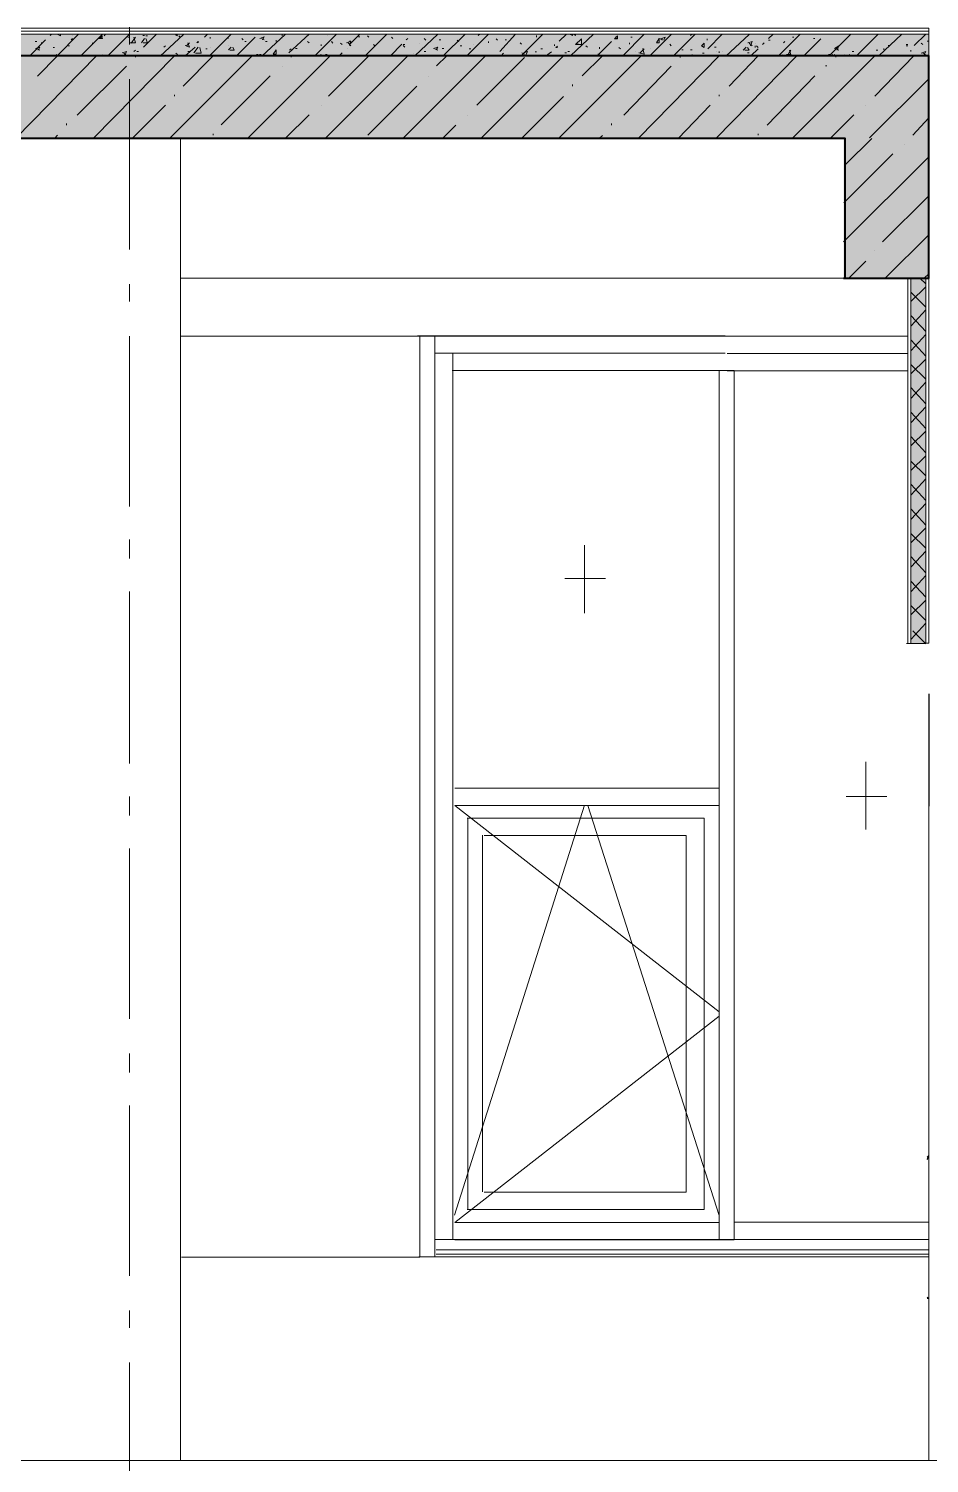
# Model space of a CAD drawing. Header units: millimetres. Extents: x -135211 to 49383, y -8033 to 228499.
# Drawn here: x -12290 to -9650, y 52848 to 57055 of the extents above; entities that cross this region are included whole.
import ezdxf

# ---------------------------------------------------------------- set-up
doc = ezdxf.new("R2010")
doc.units = ezdxf.units.MM
doc.layers.add('PDF _Геометрия', color=7, linetype='Continuous', true_color=0x1d1d1d)
doc.layers.add('PDF _Сплошная заливка', color=7, linetype='Continuous', true_color=0xffffff)

msp = doc.modelspace()

# ---------------------------------------------------------------- hatches: boundary and pattern name
at = {"layer": 'PDF _Сплошная заливка', "transparency": 33554559}
h = msp.add_hatch(color=256, dxfattribs=at)
h.paths.add_polyline_path([(-93497.2, 56734.7), (-93497.2, 56975.8), (-103546.2, 56975.8), (-103546.2, 56734.7)])
h.paths.add_polyline_path([(-9652.8, 56734.7), (-9652.8, 56975.8), (-22999.7, 56975.8), (-22999.7, 56734.7)])
h.paths.add_polyline_path([(-23351, 56734.7), (-23351, 56975.8), (-26352.2, 56975.8), (-26352.2, 56734.7)])
h.paths.add_polyline_path([(-26398.8, 56734.7), (-26398.8, 56975.8), (-44097.3, 56975.8), (-44097.3, 56734.7)])
h.paths.add_polyline_path([(-45350.3, 56734.7), (-45350.3, 56975.8), (-50899.8, 56975.8), (-50899.8, 56734.7)])

# ---------------------------------------------------------------- linework, layer by layer
at = {"layer": 'PDF _Геометрия', "color": 7, "lineweight": 9}
for points in [[(-9651.6, 57056.2), (-9651.6, 56975.8), (-9651.6, 57039.3), (-9651.6, 57047.8), (-9651.6, 57056.2), (-22900.9, 57056.2)], [(-9651.6, 57047.8), (-22900.9, 57047.8)], [(-11994.3, 57008.6), (-11994.3, 57059.4)], [(-9651.6, 57039.3), (-22900.9, 57039.3)], [(-22900.9, 56975.8), (-9651.6, 56975.8), (-9651.6, 56734.5)], [(-11994.3, 56407.5), (-11994.3, 56907.1)], [(-11844.5, 56323.3), (-9897.3, 56323.3), (-9897.3, 56733.9), (-11844.5, 56733.9)], [(-11994.3, 56255.1), (-11994.3, 56305.9)], [(-9717.1, 55252.5), (-9704.3, 55252.5), (-9704.3, 56323.5), (-9717.1, 56323.5)], [(-9713, 56322.9), (-9713, 55251.9)], [(-9702.8, 55252.3), (-9660.4, 55252.3), (-9660.4, 56323.3), (-9702.8, 56323.3)], [(-9651.6, 55252.9), (-9651.6, 56323.9), (-9651.6, 55252.9), (-9664.5, 55252.9)], [(-9651.6, 56323.9), (-9664.5, 56323.9)], [(-11994.3, 55653.9), (-11994.3, 56153.5)], [(-11842.7, 56153.6), (-9713, 56153.6)], [(-11143.2, 53452.6), (-11143.2, 56153.5), (-11841.9, 56153.5)], [(-11099.3, 53453.9), (-11099.3, 53530.1), (-11099.3, 54804.3), (-11099.3, 56078.4), (-11099.3, 56103.8), (-11099.3, 56154.6), (-11150.3, 56154.6)], [(-11144.2, 56153.6), (-9713, 56153.6), (-10241.9, 56153.6)], [(-11099.3, 56154.6), (-11099.3, 56078.4), (-11099.3, 54804.3), (-11099.3, 53504.7)], [(-11073, 56154.4), (-11098.5, 56154.4)], [(-10248.3, 56154.6), (-11073.5, 56154.6)], [(-11073, 56103.7), (-11098.5, 56103.7)], [(-11046.7, 56052.7), (-11046.7, 56103.5), (-11097.7, 56103.5)], [(-11046.7, 56103.5), (-11046.7, 56078.1), (-11046.7, 54804), (-11046.7, 53504.3), (-11097.7, 53504.3)], [(-11073.5, 56103.7), (-10248.3, 56103.7), (-11048.6, 56103.7)], [(-10248.3, 56053), (-11048.6, 56053)], [(-10265.8, 56051.7), (-10265.8, 54802.9), (-10265.8, 53503.2), (-10265.8, 53554), (-11040.4, 53554), (-10265.8, 54159.4)], [(-10268.7, 56052.2), (-10221.9, 56052.2), (-10221.9, 54803.3), (-10221.9, 53503.7), (-10221.9, 53554.5)], [(-9713, 56052), (-10241.9, 56052)], [(-11994.3, 55501.6), (-11994.3, 55556.6)], [(-10660.6, 55540.3), (-10660.6, 55341.4)], [(-10599.2, 55442.6), (-10718.1, 55442.6)], [(-11994.3, 54900.4), (-11994.3, 55404.2)], [(-9651.6, 55087.9), (-9651.6, 54914.3), (-9651.6, 54956.6), (-9651.6, 54939.7)], [(-9835.9, 54905.5), (-9835.9, 54706.5)], [(-9651.6, 54914.3), (-9651.6, 54939.7), (-9651.6, 54791.5), (-9651.6, 54639.2)], [(-11046.7, 54778.6), (-11046.7, 54829.3)], [(-11040.4, 54828.2), (-10265.8, 54828.2), (-10265.8, 54777.5), (-11040.4, 54777.5), (-10265.8, 54172.1)], [(-11994.3, 54748), (-11994.3, 54803.1)], [(-10660.6, 54777.6), (-11041.8, 53575.4)], [(-10265.8, 53575.2), (-10651.2, 54777.5)], [(-9774.5, 54803.5), (-9893.3, 54803.5)], [(-9651.6, 54791.5), (-9651.6, 54804.3)], [(-9651.6, 52857), (-9651.6, 52988.2), (-9651.6, 52857), (-9651.6, 52895.1), (-9651.6, 53043.2), (-9651.6, 53195.7), (-9651.6, 53343.8), (-9651.6, 53492), (-9651.6, 53644.3), (-9651.6, 53792.5), (-9651.6, 53944.9), (-9651.6, 54093.1), (-9651.6, 54245.4), (-9651.6, 54393.6), (-9651.6, 54546), (-9651.6, 54685.7), (-9651.6, 54694.2), (-9651.6, 54774.6)], [(-11994.3, 54151.1), (-11994.3, 54650.7)], [(-9651.6, 54491), (-9651.6, 54639.2), (-9651.6, 54656.1)], [(-9651.6, 54338.6), (-9651.6, 54491), (-9651.6, 54503.7)], [(-9651.6, 54190.4), (-9651.6, 54338.6), (-9651.6, 54355.5)], [(-9651.6, 54038.1), (-9651.6, 54190.4), (-9651.6, 54203.1)], [(-11994.3, 53994.5), (-11994.3, 54049.5)], [(-9651.6, 53889.9), (-9651.6, 54038.1), (-9651.6, 54055)], [(-11994.3, 53397.6), (-11994.3, 53897.1)], [(-9651.6, 53741.7), (-9651.6, 53889.9), (-9651.6, 53906.8)], [(-9656.2, 53737.5), (-9651.6, 53750.2), (-9656.2, 53746), (-9651.6, 53750.2), (-9651.6, 53746), (-9656.2, 53741.7), (-9651.6, 53746), (-9651.6, 53750.2)], [(-9651.6, 53589.3), (-9651.6, 53741.7), (-9651.6, 53754.4)], [(-9651.6, 53736.7), (-9651.6, 53736.7)], [(-9651.6, 53736.7), (-9651.6, 53736.7)], [(-9651.6, 53732.5), (-9651.6, 53736.7), (-9651.6, 53732.5), (-9651.6, 53715.6), (-9651.6, 53690.2), (-9651.6, 53686), (-9651.6, 53393.8), (-9651.6, 53368.4), (-9651.6, 53347.3), (-9651.6, 53338.8), (-9651.6, 53334.5)], [(-9651.6, 53736.7), (-9651.6, 53736.7)], [(-9651.6, 53736.7), (-9651.6, 53736.7)], [(-9651.6, 53441.2), (-9651.6, 53589.3), (-9651.6, 53606.3)], [(-11059.4, 53504.3), (-11046.7, 53504.3), (-11046.7, 53555.1)], [(-9651.6, 53554.7), (-10223.2, 53554.7)], [(-11090.6, 53504.6), (-11098.8, 53504.6)], [(-9651.6, 53503.9), (-11094.9, 53503.9)], [(-10265.8, 53504.7), (-10274.1, 53504.7)], [(-10268.7, 53503.7), (-10221.9, 53503.7), (-10230.2, 53503.7)], [(-11145.7, 53453.1), (-9651.6, 53453.1), (-10629.5, 53453.1)], [(-9651.6, 53288.8), (-9651.6, 53441.2), (-9651.6, 53453.9)], [(-9651.6, 53343), (-9651.6, 53347.3)], [(-9656.2, 53335.4), (-9651.6, 53331.1), (-9656.2, 53331.1)], [(-9651.6, 53330.4), (-9651.6, 53334.5), (-9651.6, 53338.8), (-9651.6, 53343), (-9651.6, 53338.8)], [(-9651.6, 53338.8), (-9651.6, 53338.8)], [(-9651.6, 53331.1), (-9651.6, 53331.1)], [(-9651.6, 53140.6), (-9651.6, 53288.8), (-9651.6, 53305.7)], [(-11994.3, 53245.2), (-11994.3, 53296)], [(-11994.3, 52644.1), (-11994.3, 53143.6)], [(-9651.6, 53153.3), (-9651.6, 53140.6), (-9651.6, 52988.2), (-9651.6, 53005.2)], [(-22897, 52775.7), (-96.7, 52775.7), (-96.7, 52839.2), (-96.7, 52847.7), (-96.7, 52856.1), (-22897, 52856.1)]]:
    msp.add_lwpolyline(points, dxfattribs=at)
at = {"layer": 'PDF _Геометрия', "lineweight": 9}
for points in [[(-12286.7, 56975.5), (-12240, 57022)], [(-12270.7, 57017.9), (-12266.3, 57017.9)], [(-12253.2, 57013.6), (-12248.7, 57013.6)], [(-12226.9, 57034.6), (-12222.4, 57038.8)], [(-12206.6, 56975), (-12143.4, 57038.5)], [(-12204.9, 57038.1), (-12204.9, 57038.1)], [(-12204.3, 57038.1), (-12196.1, 57033.8), (-12196.1, 57038.1)], [(-12165.4, 57022.3), (-12161, 57026.5)], [(-12161, 57034.3), (-12161, 57034.3)], [(-12136.4, 56975.9), (-12073.3, 57039.4)], [(-12104, 57012.8), (-12099.6, 57012.8)], [(-12085.9, 57026.7), (-12073.3, 57026.7), (-12077.7, 57035.2)], [(-12081.4, 57026), (-12073.3, 57034.5)], [(-12068.9, 57034.5), (-12064.5, 57038.7)], [(-12057.5, 56975.5), (-11994.3, 57038.9)], [(-12038.2, 57038.5), (-12038.2, 57038.5)], [(-11998.7, 57030.5), (-11994.3, 57030.5)], [(-11993.8, 57013.5), (-11976.7, 57013.5), (-11981.2, 57030.3)], [(-11989.4, 57012.8), (-11976.7, 57029.7)], [(-11958.6, 57013.9), (-11950.4, 57026.7)], [(-11954.9, 57035.1), (-11950.4, 57035.1)], [(-11954.3, 57013.2), (-11941.6, 57013.2), (-11946.1, 57026)], [(-11953.3, 57000.4), (-11915.3, 57038.5)], [(-11946.1, 57034.4), (-11941.6, 57034.4)], [(-11904.1, 56974.6), (-11836.4, 57038.1)], [(-11893.5, 57000.9), (-11889, 57005.2)], [(-11858.4, 57034.6), (-11853.9, 57038.8)], [(-11858.4, 57038.2), (-11853.9, 57033.9)], [(-11849.6, 57033.9), (-11845.1, 57029.6)], [(-11831.5, 57005.4), (-11818.8, 57001.2), (-11823.3, 57013.9)], [(-11827, 57004.7), (-11818.8, 57013.2)], [(-11797, 57013.1), (-11792.5, 57017.3)], [(-11792.5, 57013.8), (-11792.5, 57018)], [(-11774.4, 57029.9), (-11766.2, 57038.3)], [(-11759.3, 56975.8), (-11696, 57039.3)], [(-11757.4, 57030.5), (-11757.4, 57026.2)], [(-11704.7, 57026), (-11704.7, 57030.2)], [(-11704.7, 57004.8), (-11704.7, 57004.8)], [(-11681, 56975.4), (-11625.8, 57030.5)], [(-11665.3, 57026.4), (-11660.9, 57022.2)], [(-11656.6, 57017.9), (-11652.1, 57017.9)], [(-11617, 57038.9), (-11617, 57038.9)], [(-11612.1, 57026.7), (-11599.5, 57031), (-11603.9, 57022.5)], [(-11607.7, 57026), (-11599.5, 57021.9)], [(-11606, 56974.9), (-11538, 57038.4)], [(-11595.2, 57017.6), (-11590.7, 57017.6)], [(-11564.4, 57021.7), (-11564.4, 57017.4)], [(-11546.8, 57038.5), (-11546.8, 57034.2)], [(-11546.8, 57025.8), (-11546.8, 57025.8)], [(-11526.9, 56984.3), (-11467.8, 57039.3)], [(-11502.9, 57038.3), (-11502.9, 57038.3)], [(-11476.6, 57033.9), (-11476.6, 57033.9)], [(-11472.3, 57017.5), (-11467.8, 57013.3)], [(-11452.4, 56974.8), (-11388.9, 57038.3)], [(-11432.8, 57004.7), (-11432.8, 57008.8)], [(-11415.2, 57034.9), (-11415.2, 57034.9)], [(-11402.1, 57017.2), (-11397.7, 57012.9)], [(-11375.8, 57012.8), (-11371.3, 57008.6)], [(-11357.7, 57014), (-11345, 57018.2), (-11349.5, 57005.5)], [(-11353.2, 57013.3), (-11345, 57004.8)], [(-11349.5, 57018.2), (-11345, 57018.2)], [(-11348.6, 57009.5), (-11318.7, 57039.2)], [(-11323.2, 57030.7), (-11318.7, 57030.7)], [(-11303.3, 56975.3), (-11239.7, 57038.8)], [(-11296.9, 57034.1), (-11292.4, 57030)], [(-11279.3, 57008.7), (-11274.8, 57004.4)], [(-11248.5, 57029.7), (-11248.5, 57029.7)], [(-11229.5, 56975.7), (-11195.9, 57009.6)], [(-11226.7, 57030.2), (-11222.2, 57026)], [(-11191.6, 57008.9), (-11187.1, 57008.9)], [(-11191.6, 57005.3), (-11187.1, 57001)], [(-11182.8, 57022.2), (-11178.3, 57026.4)], [(-11160.8, 57038.3), (-11160.8, 57038.3)], [(-11158, 56975.8), (-11090.6, 57039.3)], [(-11143.2, 57012.8), (-11143.2, 57012.8)], [(-11130.2, 57026.1), (-11125.7, 57021.8)], [(-11086.3, 57022.3), (-11081.8, 57022.3)], [(-11075.3, 56974.7), (-11011.6, 57038.2)], [(-11033.6, 57021.3), (-11029.1, 57017.1)], [(-11024.9, 57005), (-11020.4, 57005)], [(-11005.2, 56975.6), (-10941.4, 57039.1)], [(-10985.3, 57009.7), (-10985.3, 57009.7)], [(-10972.2, 57035), (-10967.7, 57039.3)], [(-10941.4, 57017.9), (-10941.4, 57013.7)], [(-10919.6, 57025.6), (-10915.1, 57021.4)], [(-10909, 56987.9), (-10862.4, 57038.7), (-10870.7, 57038.7)], [(-10893.3, 57021.9), (-10888.8, 57021.9)], [(-10862.4, 57038.7), (-10862.4, 57038.7)], [(-10849.4, 57013.9), (-10844.9, 57009.6)], [(-10847.3, 56974.8), (-10783.5, 57038.3)], [(-10801, 57030.5), (-10801, 57034.7)], [(-10748.4, 57009.1), (-10748.4, 57004.9)], [(-10734.3, 57018), (-10713.3, 57039.2)], [(-10704.5, 57039.1), (-10704.5, 57039.1)], [(-10704, 57039.1), (-10695.7, 57034.8), (-10695.7, 57039.1)], [(-10702, 56975.3), (-10634.3, 57038.8)], [(-10691.5, 57039), (-10687, 57034.8), (-10687, 57039)], [(-10682.7, 57009.3), (-10678.2, 57009.3)], [(-10656.4, 57005), (-10651.9, 57000.7)], [(-10623.8, 56975), (-10581.7, 57017.3)], [(-10568.6, 57029.9), (-10564.1, 57034.1), (-10572.4, 57025.7), (-10564.1, 57025.7), (-10564.1, 57034.1)], [(-10568.6, 57026.4), (-10564.1, 57026.4)], [(-10548.4, 56975.1), (-10485.2, 57038.6)], [(-10529, 57009.2), (-10529, 57013.5)], [(-10524.8, 57030.3), (-10520.3, 57030.3)], [(-10469.5, 56974.7), (-10406.2, 57038.2)], [(-10440.8, 57026.3), (-10432.5, 57022.1)], [(-10436.5, 57025.6), (-10423.7, 57029.8), (-10428.3, 57021.3)], [(-10432.5, 57021.4), (-10432.5, 57025.6)], [(-10410.7, 57009.2), (-10406.2, 57005)], [(-10399.3, 56975.6), (-10336, 57039.1)], [(-10349.3, 57034.9), (-10344.8, 57039.1)], [(-10300.9, 57025.6), (-10300.9, 57021.3)], [(-10299.3, 56996.4), (-10257, 57038.7)], [(-10246, 56974.8), (-10178.1, 57038.2)], [(-10182.1, 57013.5), (-10169.3, 57017.7), (-10173.8, 57005)], [(-10177.6, 57012.8), (-10169.3, 57004.4)], [(-10160.5, 57012.7), (-10160.5, 57012.7)], [(-10138.7, 57009), (-10134.2, 57013.3)], [(-10121.2, 57021.6), (-10116.6, 57021.6)], [(-10120.7, 57025.8), (-10107.9, 57038.5)], [(-10092.4, 56974.6), (-10028.9, 57038.1)], [(-10077.3, 57013.6), (-10072.8, 57017.8)], [(-10055.2, 57022), (-10055.2, 57022)], [(-10051, 57029.8), (-10046.5, 57029.8)], [(-10018.1, 56974.9), (-9967.5, 57025.7)], [(-9989.6, 57026.5), (-9985, 57026.5)], [(-9958.7, 57039), (-9958.7, 57039)], [(-9954.5, 57039), (-9949.9, 57039)], [(-9943.3, 56975.1), (-9879.7, 57038.6)], [(-9927.7, 56996.5), (-9914.8, 57005), (-9919.4, 56992.3)], [(-9897.3, 57039.3), (-9897.3, 57039.3)], [(-9864.4, 56974.7), (-9800.8, 57038.2)], [(-9798, 56975.6), (-9730.6, 57039.1)], [(-9770.2, 57005.5), (-9765.7, 57005.5)], [(-9717.6, 57008.7), (-9713, 57008.7)], [(-9717.6, 57005.1), (-9713, 57005.1)], [(-9694.5, 57005.5), (-9660.4, 57039.4)], [(-9673.7, 57012.7), (-9669.2, 57008.5)], [(-9656.2, 57018.2), (-9651.6, 57018.2)], [(-12327.8, 56734), (-12090.8, 56975.3)], [(-12270.1, 56996.7), (-12257.5, 57001), (-12262, 56992.5)], [(-12265.7, 56996.1), (-12257.5, 56991.8)], [(-12264.3, 56916), (-12204.9, 56975.3), (-12209.3, 56979.5)], [(-12218.1, 57000.1), (-12213.6, 57000.1)], [(-12174.2, 57004.7), (-12169.8, 57004.7)], [(-12099.4, 56734.1), (-11862.7, 56975.4)], [(-12073.3, 56980.1), (-12073.3, 56980.1)], [(-12015.7, 56984), (-12003.1, 56988.2), (-12007.5, 56975.5)], [(-12011.2, 56983.3), (-12003.1, 56974.8)], [(-11985.5, 56975.4), (-11985.5, 56975.4)], [(-11981.2, 56988), (-11976.7, 56992.3)], [(-11976.7, 56971.1), (-11976.7, 56975.3)], [(-11972.4, 56988), (-11968, 56988)], [(-11932.9, 56975.8), (-11932.9, 56975.8)], [(-11876.2, 56734.2), (-11634.6, 56975.4)], [(-11858.4, 56983.1), (-11853.9, 56978.9)], [(-11837.3, 56886.5), (-11748.6, 56975.4)], [(-11831.1, 56975), (-11801.3, 57000.4)], [(-11823.3, 56988.5), (-11818.8, 56988.5)], [(-11805.2, 56984.1), (-11792.5, 57001.1)], [(-11800.8, 56983.4), (-11783.7, 56983.4), (-11788.2, 57000.3)], [(-11770.6, 56996), (-11766.2, 56996)], [(-11757.4, 57000.8), (-11757.4, 57000.8)], [(-11704.2, 56992.7), (-11696, 57001.2)], [(-11699.9, 56992), (-11687.2, 56992), (-11691.7, 57000.5)], [(-11647.8, 56734.2), (-11406.4, 56975.5)], [(-11621.5, 56979.6), (-11617, 56979.6)], [(-11612.7, 56979.5), (-11608.2, 56979.5)], [(-11525, 56991.7), (-11520.5, 56996)], [(-11520.5, 56971.3), (-11520.5, 56975.5)], [(-11507.4, 56996.5), (-11502.9, 56996.5)], [(-11437.2, 56975), (-11432.8, 56979.3), (-11432.8, 56975)], [(-11419.7, 56979.8), (-11415.2, 56979.8)], [(-11419.4, 56734.3), (-11178.3, 56975.6)], [(-11410.5, 56857), (-11292.4, 56975.6)], [(-11379.6, 56975.3), (-11371.3, 56983.8)], [(-11371.3, 56983.8), (-11371.3, 56983.8)], [(-11353.8, 56995.7), (-11353.8, 56995.7)], [(-11301.1, 56991.9), (-11301.1, 56991.9)], [(-11191.7, 56734.4), (-10950.2, 56975.7)], [(-11160.8, 56983.3), (-11160.8, 56983.3)], [(-11130.2, 56988), (-11125.7, 56988)], [(-11103.3, 56997), (-11090.6, 57001.2), (-11095.1, 56992.7)], [(-11098.8, 56996.3), (-11090.6, 56992)], [(-11094.2, 56946), (-11064.2, 56975.6)], [(-11090.6, 57000.5), (-11090.6, 57000.5)], [(-11077.5, 56996.8), (-11073, 56996.8)], [(-10998.5, 56996.4), (-10994, 56996.4)], [(-10975.8, 56831.1), (-10836.1, 56970.8)], [(-10963.3, 56734.4), (-10722.1, 56975.7)], [(-10928.4, 56975.5), (-10923.9, 56975.5)], [(-10902, 56979), (-10897.5, 56983.2)], [(-10897.5, 56991.7), (-10897.5, 56991.7)], [(-10844.4, 56984.2), (-10836.1, 56979.9)], [(-10840.1, 56983.4), (-10827.3, 56987.7), (-10831.8, 56979.2)], [(-10805.5, 56987.6), (-10801, 56987.6)], [(-10801, 56975.5), (-10801, 56975.5)], [(-10788, 56995.9), (-10783.5, 56995.9)], [(-10774.4, 56974.6), (-10757.1, 56987.3)], [(-10739.6, 57000), (-10744.1, 57000), (-10739.6, 57004.2)], [(-10734.8, 56734.5), (-10493.9, 56975.8)], [(-10717.8, 56984.1), (-10713.3, 56984.1)], [(-10709, 56987.7), (-10704.5, 56987.7)], [(-10667.4, 56916.5), (-10608, 56975.8)], [(-10621.3, 56980.1), (-10616.8, 56980.1)], [(-10616.8, 56996.3), (-10616.8, 57000.5)], [(-10559.9, 57000.3), (-10555.3, 56996)], [(-10524.8, 56975.3), (-10520.3, 56975.3)], [(-10511.5, 56987.9), (-10511.5, 56987.9)], [(-10502.6, 56734), (-10265.8, 56975.3)], [(-10501.7, 56984.2), (-10485.2, 56980), (-10489.7, 56997)], [(-10498, 56983.6), (-10485.2, 56996.3)], [(-10467.6, 56996.9), (-10467.6, 56996.9)], [(-10388.6, 56983.7), (-10388.6, 56983.7)], [(-10379.9, 56971), (-10379.9, 56975.2)], [(-10375.6, 56992.7), (-10371.1, 56992.7)], [(-10349.3, 56992.6), (-10344.8, 56992.6)], [(-10344.8, 56975), (-10344.8, 56979.2)], [(-10314.2, 56983.3), (-10309.7, 56983.3)], [(-10279.1, 57000.7), (-10274.6, 57000.7)], [(-10275, 56734), (-10037.7, 56975.3)], [(-10274.6, 56988), (-10274.6, 56988)], [(-10265.8, 56988.6), (-10265.8, 56984.4)], [(-10257, 56987.9), (-10257, 56987.9)], [(-10236.3, 56886.4), (-10151.7, 56975.3)], [(-10195.1, 56992.4), (-10186.8, 57000.9)], [(-10190.9, 56991.7), (-10178.1, 56991.7), (-10182.6, 57000.1)], [(-10182.6, 56983.9), (-10178.1, 56983.9)], [(-10172.9, 56975.3), (-10151.7, 56996.4)], [(-10160.5, 57000), (-10160.5, 57004.3)], [(-10156.3, 57004.3), (-10151.7, 57000)], [(-10081.5, 56979.1), (-10081.5, 56979.1)], [(-10068.1, 56979.7), (-10055.2, 56979.7), (-10059.8, 56992.4)], [(-10063.5, 56979), (-10055.2, 56991.7)], [(-10051.1, 56734.1), (-9809.6, 56975.4)], [(-9989.6, 56975), (-9985, 56975)], [(-9945.7, 56979.7), (-9941.2, 56979.7)], [(-9936.9, 56975.4), (-9932.4, 56979.6)], [(-9923.6, 56974.7), (-9928.2, 56978.9)], [(-9923.6, 56971.1), (-9923.6, 56975.3)], [(-9923.2, 56995.8), (-9914.8, 56991.6)], [(-9897.3, 56980.1), (-9897.3, 56980.1)], [(-9884.3, 56979.3), (-9879.7, 56975.1)], [(-9875.5, 56987.7), (-9871, 56987.7)], [(-9809.9, 56856.9), (-9695.5, 56975.4)], [(-9805.3, 56992.3), (-9800.8, 56992.3)], [(-9783.2, 56997), (-9783.2, 56992.8)], [(-9717.6, 56974.8), (-9713, 56974.8)], [(-9704.3, 56988.2), (-9704.3, 56992.4)], [(-9673.3, 56983.7), (-9660.4, 56987.9), (-9664.9, 56979.4)], [(-9668.7, 56983.1), (-9660.4, 56978.8)], [(-12147.3, 56801.3), (-12003.1, 56945.2)], [(-11546.8, 56945.3), (-11546.8, 56945.3)], [(-10545.6, 56801.1), (-10406.2, 56945.1)], [(-9954.5, 56945.9), (-9949.9, 56945.9)], [(-11725.9, 56772.7), (-11581.9, 56916.6)], [(-11295.8, 56742.6), (-11152, 56886.6)], [(-11116.9, 56915.3), (-11116.9, 56915.3)], [(-10695.7, 56886.7), (-10695.7, 56890.9)], [(-10124.9, 56772.5), (-9985, 56916.4)], [(-9825.2, 56734.5), (-9651.6, 56908.1)], [(-11862.7, 56856.9), (-11862.7, 56861.1)], [(-10844.5, 56733.8), (-10722.1, 56856.6)], [(-10265.8, 56856.7), (-10265.8, 56860.9)], [(-11986.5, 56733.5), (-11889, 56831)], [(-11535.8, 56734.6), (-11467.8, 56802.3)], [(-11432.8, 56831.1), (-11432.8, 56831.1)], [(-11002.8, 56801.1), (-11002.8, 56801.1)], [(-10385.6, 56733.4), (-10292.1, 56830.8)], [(-9939.1, 56734.4), (-9871, 56802.1)], [(-9835.9, 56830.9), (-9835.9, 56830.9)], [(-12178.5, 56772.6), (-12178.5, 56776.8)], [(-11076.1, 56734.2), (-11037.9, 56772.3)], [(-10581.7, 56772.4), (-10581.7, 56776.7)], [(-9697.9, 56743), (-9651.6, 56793.8)], [(-12213, 56734), (-12204.9, 56742.4)], [(-11748.6, 56742.6), (-11748.6, 56746.9)], [(-10616.3, 56733.8), (-10608, 56742.3)], [(-10151.7, 56742.5), (-10151.7, 56746.7)], [(-9894.8, 56657.3), (-9818.3, 56733.5)], [(-9721.8, 56716.6), (-9721.8, 56716.6)], [(-9901, 56429.7), (-9651.6, 56679.5)], [(-9900.8, 56543.9), (-9756.9, 56687.9)], [(-9787.3, 56429.7), (-9651.6, 56565.2)], [(-9779, 56323.9), (-9651.6, 56451)], [(-9809.6, 56403.9), (-9809.6, 56403.9)], [(-9886.6, 56322.9), (-9835.9, 56373.7)], [(-9664.5, 56323.9), (-9651.6, 56336.6)]]:
    msp.add_lwpolyline(points, dxfattribs=at)
for points in [[(-10669.4, 57008.7), (-10686.7, 57008.7), (-10669.4, 57025.6)], [(-10441.3, 57026.4), (-10441.3, 57013.6), (-10449.6, 57013.6)], [(-10309.7, 57012.9), (-10309.7, 57000.2), (-10318, 57004.5)], [(-11564.4, 56992.6), (-11564.4, 56979.9), (-11572.6, 56979.9)]]:
    msp.add_lwpolyline(points, close=True, dxfattribs=at)
at = {"layer": 'PDF _Геометрия', "color": 7, "lineweight": 40}
for points in [[(-9901, 56323.9), (-9651.6, 56323.9), (-9651.6, 56734.5), (-9651.6, 56975.8), (-22998.7, 56975.8)], [(-22994.7, 56733.9), (-9897.3, 56733.9), (-9897.3, 56323.3)]]:
    msp.add_lwpolyline(points, dxfattribs=at)
at = {"layer": 'PDF _Геометрия', "color": 7, "lineweight": 9}
for points in [[(-11845.1, 56154), (-11845.1, 53453.2), (-11845.1, 52856.3), (-11845.1, 56734), (-11845.1, 56323.4)], [(-11143.2, 56153.5), (-11143.2, 56077.3), (-11143.2, 54803), (-11143.2, 53528.8), (-11143.2, 53452.6), (-11841.9, 53452.6), (-11143.2, 53452.6)], [(-10241.9, 56102.8), (-9713, 56102.8)], [(-11004.1, 53592.4), (-10309.7, 53592.4), (-10309.7, 54739.6), (-11004.1, 54739.6), (-10309.7, 54739.6), (-10309.7, 53592.4)], [(-11002.8, 54739.4), (-11002.8, 53592.2)], [(-10959, 54689.8), (-10959, 53644.3)], [(-10954.7, 53643.5), (-10362.3, 53643.5), (-10362.3, 54689.1), (-10954.7, 54689.1), (-10362.3, 54689.1), (-10362.3, 53643.5)], [(-9651.6, 53736.7), (-9651.6, 53741), (-9651.6, 53745.2), (-9651.6, 53741), (-9651.6, 53736.7), (-9651.6, 53741)], [(-9651.6, 53732.5), (-9651.6, 53736.7)], [(-9651.6, 53474.2), (-11094.9, 53474.2)], [(-11094.9, 53474.2), (-9651.6, 53474.2)], [(-11040.4, 53503.2), (-10265.8, 53503.2)], [(-10223.2, 53503.9), (-9651.6, 53503.9)], [(-11094.9, 53461.6), (-9651.6, 53461.6)]]:
    msp.add_lwpolyline(points, close=True, dxfattribs=at)
at = {"layer": 'PDF _Геометрия', "color": 252, "lineweight": 9, "true_color": 0x8e8e8e}
for points in [[(-9702.8, 56255.6), (-9660.4, 56297.9)], [(-9660.4, 56306.4), (-9677.1, 56323.3)], [(-9660.4, 56238.6), (-9702.8, 56281)], [(-9702.8, 56183.6), (-9660.4, 56230.2)], [(-9660.4, 56166.7), (-9702.8, 56213.2)], [(-9702.8, 56111.6), (-9660.4, 56158.2)], [(-9660.4, 56094.7), (-9702.8, 56141.3)], [(-9702.8, 56043.9), (-9660.4, 56086.3)], [(-9660.4, 56027), (-9702.8, 56069.3)], [(-9702.8, 55972), (-9660.4, 56018.5)], [(-9660.4, 55955), (-9702.8, 56001.6)], [(-9702.8, 55899.9), (-9660.4, 55946.6)], [(-9660.4, 55883), (-9702.8, 55929.6)], [(-9702.8, 55832.3), (-9660.4, 55874.6)], [(-9660.4, 55811.1), (-9702.8, 55857.7)], [(-9702.8, 55760.3), (-9660.4, 55802.6)], [(-9660.4, 55743.4), (-9702.8, 55785.6)], [(-9702.8, 55688.3), (-9660.4, 55734.9)], [(-9660.4, 55671.3), (-9702.8, 55718)], [(-9702.8, 55616.3), (-9660.4, 55662.9)], [(-9660.4, 55599.4), (-9702.8, 55646)], [(-9702.8, 55548.6), (-9660.4, 55590.9)], [(-9660.4, 55531.7), (-9702.8, 55574)], [(-9702.8, 55476.6), (-9660.4, 55523.2)], [(-9660.4, 55459.7), (-9702.8, 55506.3)], [(-9702.8, 55404.7), (-9660.4, 55451.2)], [(-9660.4, 55387.7), (-9702.8, 55434.3)], [(-9702.8, 55336.9), (-9660.4, 55379.3)], [(-9660.4, 55320), (-9702.8, 55362.3)], [(-9702.8, 55265), (-9660.4, 55311.5)], [(-9660.4, 55251.6), (-9698.3, 55289.7)]]:
    msp.add_lwpolyline(points, dxfattribs=at)
at = {"layer": 'PDF _Геометрия', "color": 7, "lineweight": 30}
msp.add_lwpolyline([(-9651.6, 55104.8), (-9651.6, 55087.9), (-9651.6, 54774.6)], dxfattribs=at)
at = {"layer": 'PDF _Сплошная заливка', "lineweight": 9, "transparency": 33554559}
for points in [[(-22900.9, 57039.3), (-9651.6, 57039.3), (-22900.9, 56975.8), (-9651.6, 56975.8)], [(-9901, 56734.5), (-9651.6, 56734.5), (-9901, 56323.9), (-9651.6, 56323.9)], [(-9702.8, 56323.3), (-9660.4, 56323.3), (-9702.8, 55252.3), (-9660.4, 55252.3)]]:
    msp.add_solid(points, dxfattribs=at)

doc.saveas('drawing.dxf')
